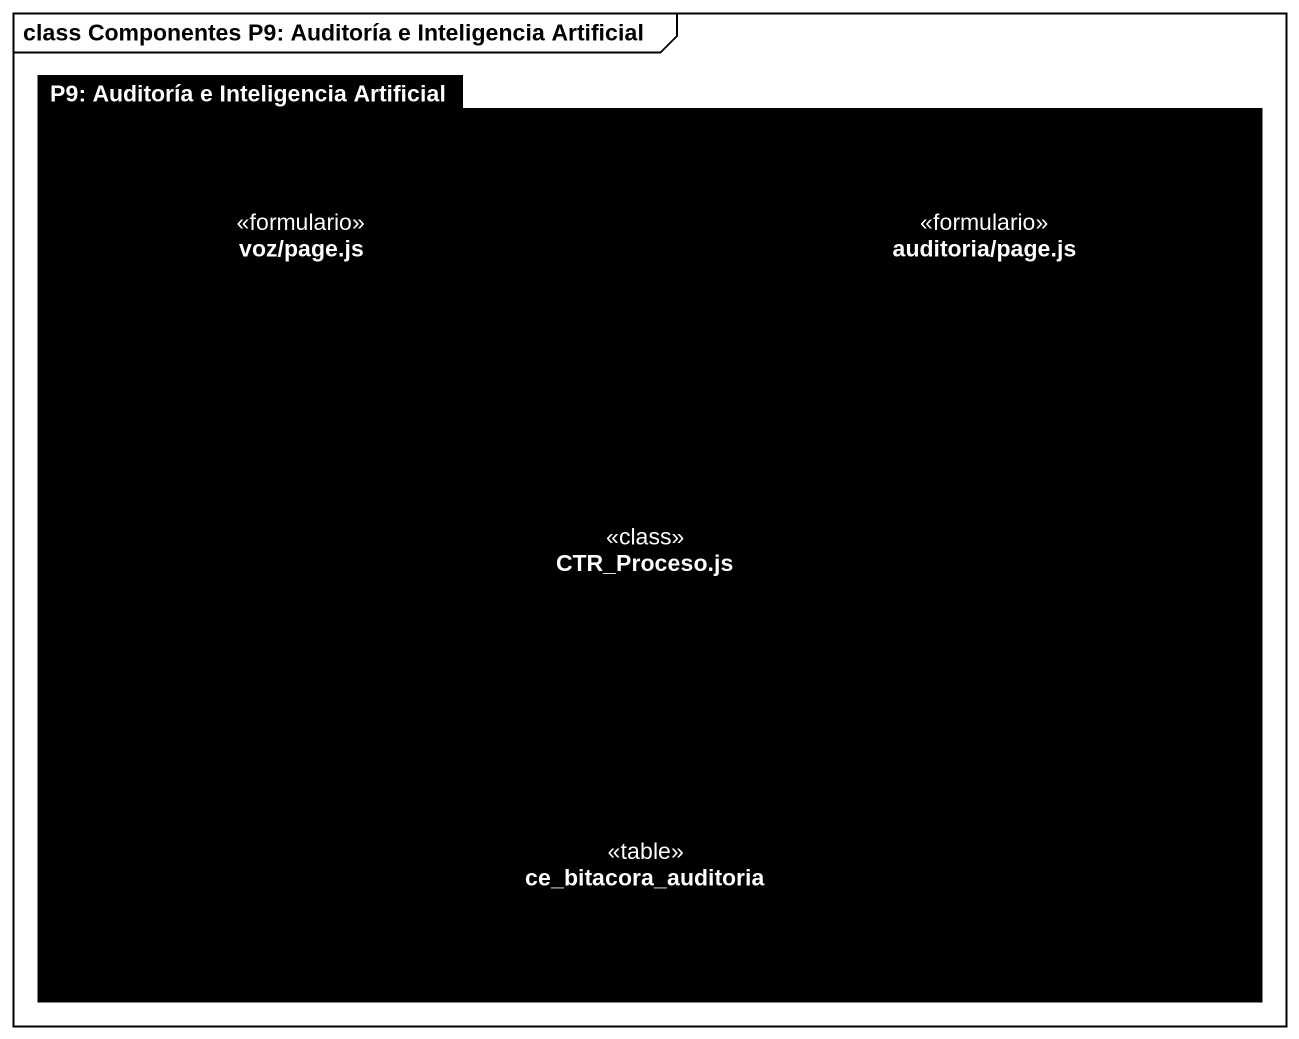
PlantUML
@startuml
mainframe class Componentes P9: Auditoría e Inteligencia Artificial
package "P9: Auditoría e Inteligencia Artificial" as P9_Auditoría_e_Inteligencia #000000 {
  component "voz/page.js" as voz_page_js <<formulario>> #000000
  component "auditoria/page.js" as auditoria_page_js <<formulario>> #000000
  component "CTR_Proceso.js" as CTR_Proceso_js <<class>> #000000
  component ce_bitacora_auditoria <<table>> #000000
}
voz_page_js ..> CTR_Proceso_js : <<use>>
auditoria_page_js ..> CTR_Proceso_js : <<use>>
CTR_Proceso_js ..> ce_bitacora_auditoria : <<use>>
@enduml
